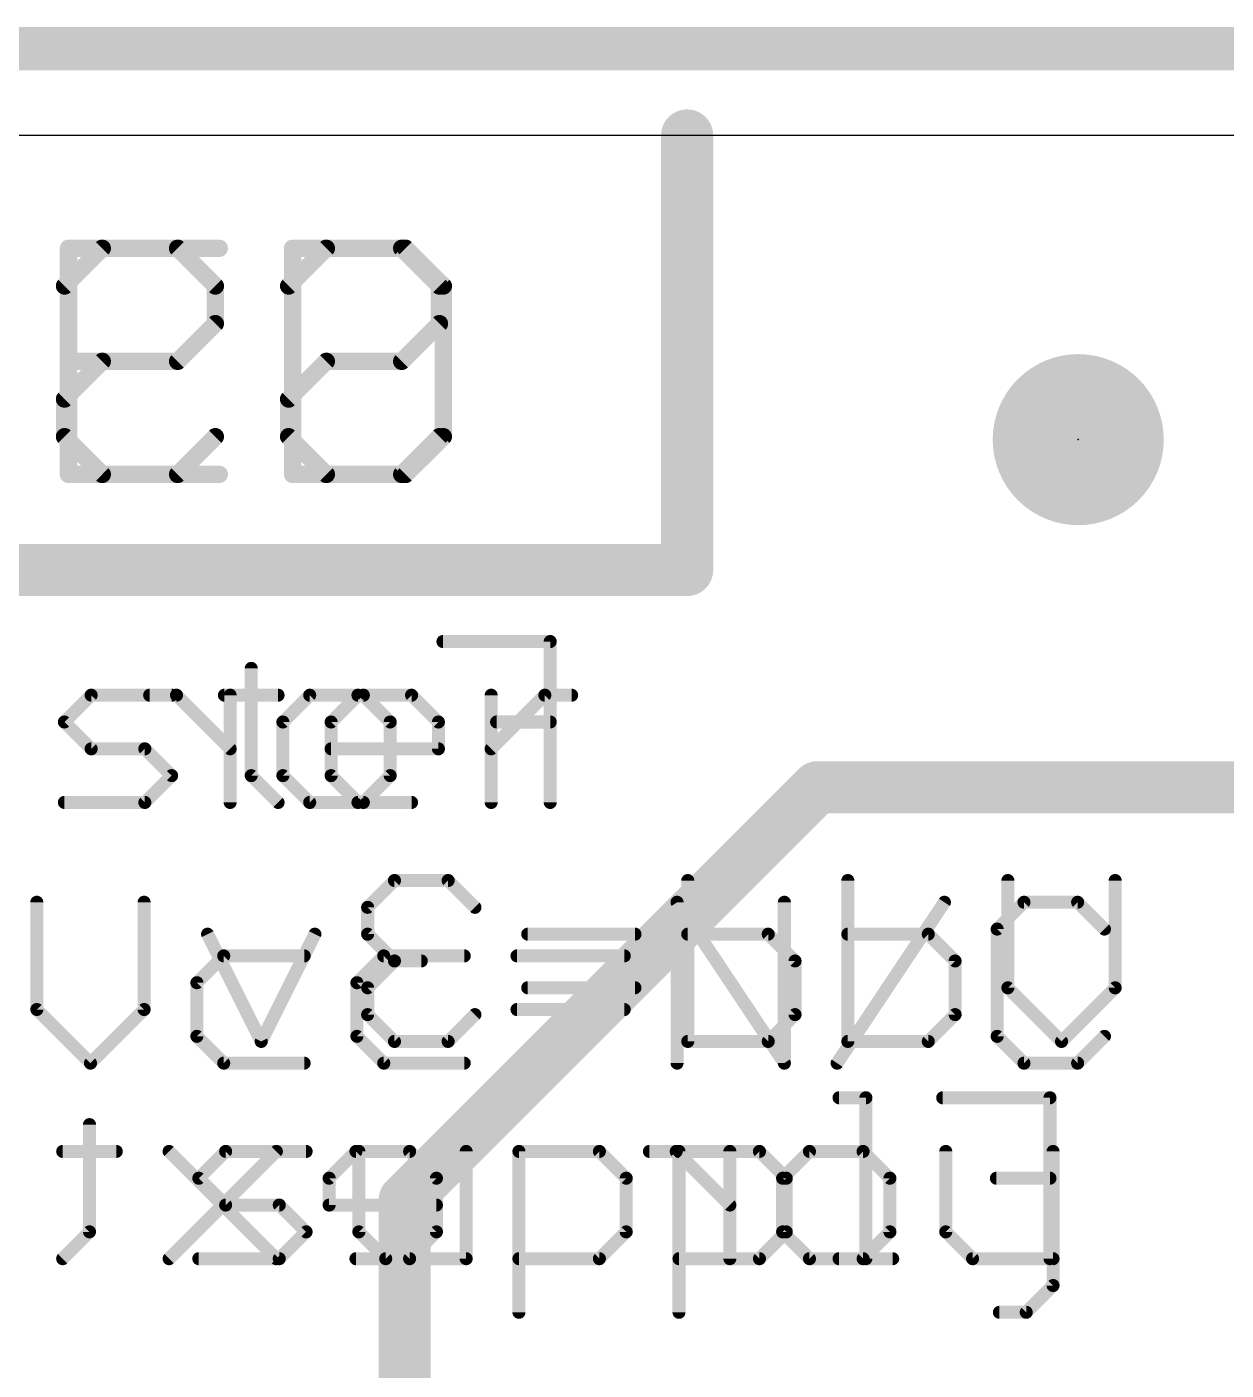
# Model space of a CAD drawing. Extents: x -0.4 to 36.2, y -3.8 to 29.2.
# Drawn here: x 22.18 to 29.19, y 18.18 to 26.04 of the extents above; entities that cross this region are included whole.
import ezdxf

# ---------------------------------------------------------------- set-up
doc = ezdxf.new("R2010")
doc.units = 0
for name, color, linetype in [('1', 12, 'CONTINUOUS'), ('20', 53, 'CONTINUOUS'), ('23', 53, 'CONTINUOUS'), ('51', 253, 'CONTINUOUS'), ('52', 253, 'CONTINUOUS')]:
    doc.layers.add(name, color=color, linetype=linetype)

# ---------------------------------------------------------------- blocks, each defined once
blk = doc.blocks.new('PIE')
at = {"const_width": 0.5}
blk.add_lwpolyline([(0, -0.25, 1), (0, 0.25, 1), (0, -0.25)], format="xyb", dxfattribs=at)

msp = doc.modelspace()

# ---------------------------------------------------------------- linework, layer by layer
at = {"layer": '1'}
for points, const_width in [([(36.068, 25.908), (-0.254, 25.908)], 0.254), ([(24.384, 19.177), (26.797, 21.59)], 0.3048), ([(26.797, 21.59), (34.29, 21.59)], 0.3048), ([(24.384, 15.24), (24.384, 19.177)], 0.3048)]:
    msp.add_lwpolyline(points, dxfattribs=dict(at, const_width=const_width))
at = {"layer": '1', "const_width": 0.1524}
for points in [[(26.797, 21.6662, 1), (26.797, 21.5138)], [(26.8509, 21.5361, 1), (26.7431, 21.6439)], [(24.4602, 19.177, 1), (24.3078, 19.177)], [(24.3301, 19.2309, 1), (24.4379, 19.1231)]]:
    msp.add_lwpolyline(points, format="xyb", dxfattribs=at)
at = {"layer": '20'}
msp.add_line((31.75, 25.4), (3.81, 25.4), dxfattribs=at)
at = {"layer": '23'}
msp.add_point((28.321, 23.622), dxfattribs=at)
at = {"layer": '51'}
for points, const_width in [([(26.035, 22.86), (26.035, 25.273)], 0.254), ([(23.3003, 24.7407), (22.4191, 24.7407)], 0.1016), ([(22.4191, 24.7407), (22.4191, 23.4188)], 0.1016), ([(23.7288, 24.7407), (23.7288, 23.4188)], 0.1016), ([(24.3897, 24.7407), (23.7288, 24.7407)], 0.1016), ([(24.6101, 24.5204), (24.3897, 24.7407)], 0.1016), ([(24.6101, 23.6391), (24.6101, 24.5204)], 0.1016), ([(22.4191, 24.0798), (22.8597, 24.0798)], 0.1016), ([(24.3897, 23.4188), (24.6101, 23.6391)], 0.1016), ([(22.4191, 23.4188), (23.3003, 23.4188)], 0.1016), ([(23.7288, 23.4188), (24.3897, 23.4188)], 0.1016), ([(7.874, 22.86), (26.035, 22.86)], 0.254), ([(23.4873, 22.2849), (23.4873, 21.6579)], 0.0762), ([(22.395, 21.9714), (22.5518, 22.1282)], 0.0762), ([(22.5518, 22.1282), (23.0221, 22.1282)], 0.0762), ([(23.3306, 22.1282), (23.6441, 22.1282)], 0.0762), ([(23.9542, 21.9714), (24.111, 22.1282)], 0.0762), ([(24.111, 22.1282), (24.4245, 22.1282)], 0.0762), ([(24.4245, 22.1282), (24.5813, 21.9714)], 0.0762), ([(24.8898, 21.5011), (24.8898, 22.1282)], 0.0762), ([(24.8898, 21.8146), (25.2033, 22.1282)], 0.0762), ([(25.2033, 22.1282), (25.3601, 22.1282)], 0.0762), ([(22.5518, 21.8146), (22.395, 21.9714)], 0.0762), ([(23.9542, 21.6579), (23.9542, 21.9714)], 0.0762), ([(24.5813, 21.9714), (24.5813, 21.8146)], 0.0762), ([(22.8653, 21.8146), (22.5518, 21.8146)], 0.0762), ([(23.0221, 21.6579), (22.8653, 21.8146)], 0.0762), ([(24.5813, 21.8146), (23.9542, 21.8146)], 0.0762), ([(22.8653, 21.5011), (23.0221, 21.6579)], 0.0762), ([(23.4873, 21.6579), (23.6441, 21.5011)], 0.0762), ([(24.111, 21.5011), (23.9542, 21.6579)], 0.0762), ([(22.395, 21.5011), (22.8653, 21.5011)], 0.0762), ([(24.4245, 21.5011), (24.111, 21.5011)], 0.0762), ([(22.2341, 20.9177), (22.2341, 20.2906)], 0.0762), ([(22.8611, 20.2906), (22.8611, 20.9177)], 0.0762), ([(25.9762, 19.9771), (25.9762, 20.9177)], 0.0762), ([(25.9762, 20.9177), (26.6032, 19.9771)], 0.0762), ([(26.6032, 19.9771), (26.6032, 20.9177)], 0.0762), ([(26.9117, 19.9771), (27.5387, 20.9177)], 0.0762), ([(28.004, 20.9177), (27.8472, 20.7609)], 0.0762), ([(28.3175, 20.9177), (28.004, 20.9177)], 0.0762), ([(28.4743, 20.7609), (28.3175, 20.9177)], 0.0762), ([(27.8472, 20.7609), (27.8472, 20.1339)], 0.0762), ([(23.3264, 20.6042), (23.1696, 20.4474)], 0.0762), ([(23.7967, 20.6042), (23.3264, 20.6042)], 0.0762), ([(24.2619, 20.6042), (24.1051, 20.4474)], 0.0762), ([(24.7322, 20.6042), (24.2619, 20.6042)], 0.0762), ([(25.0406, 20.6042), (25.6677, 20.6042)], 0.0762), ([(23.1696, 20.4474), (23.1696, 20.1339)], 0.0762), ([(24.1051, 20.4474), (24.1051, 20.1339)], 0.0762), ([(22.2341, 20.2906), (22.5476, 19.9771)], 0.0762), ([(22.5476, 19.9771), (22.8611, 20.2906)], 0.0762), ([(25.0406, 20.2906), (25.6677, 20.2906)], 0.0762), ([(23.1696, 20.1339), (23.3264, 19.9771)], 0.0762), ([(24.1051, 20.1339), (24.2619, 19.9771)], 0.0762), ([(27.8472, 20.1339), (28.004, 19.9771)], 0.0762), ([(28.3175, 19.9771), (28.4743, 20.1339)], 0.0762), ([(23.3264, 19.9771), (23.7967, 19.9771)], 0.0762), ([(24.2619, 19.9771), (24.7322, 19.9771)], 0.0762), ([(28.004, 19.9771), (28.3175, 19.9771)], 0.0762), ([(26.923, 19.7747), (27.0798, 19.7747)], 0.0762), ([(27.0798, 19.7747), (27.0798, 18.8341)], 0.0762), ([(23.1809, 19.3044), (23.3377, 19.4612)], 0.0762), ([(23.3377, 19.4612), (23.808, 19.4612)], 0.0762), ([(24.1164, 19.4612), (24.1164, 18.9909)], 0.0762), ([(24.7435, 18.8341), (24.7435, 19.4612)], 0.0762), ([(25.052, 18.5206), (25.052, 19.4612)], 0.0762), ([(25.052, 19.4612), (25.5222, 19.4612)], 0.0762), ([(25.5222, 19.4612), (25.679, 19.3044)], 0.0762), ([(25.9875, 18.5206), (25.9875, 19.4612)], 0.0762), ([(25.9875, 19.4612), (26.4578, 19.4612)], 0.0762), ([(26.4578, 19.4612), (26.6145, 19.3044)], 0.0762), ([(27.5467, 19.4612), (27.5467, 18.9909)], 0.0762), ([(28.1737, 19.4612), (28.1737, 18.6773)], 0.0762), ([(23.3377, 19.1476), (23.1809, 19.3044)], 0.0762), ([(25.679, 19.3044), (25.679, 18.9909)], 0.0762), ([(26.6145, 19.3044), (26.6145, 18.9909)], 0.0762), ([(23.6512, 19.1476), (23.3377, 19.1476)], 0.0762), ([(23.808, 18.9909), (23.6512, 19.1476)], 0.0762), ([(23.6512, 18.8341), (23.808, 18.9909)], 0.0762), ([(24.1164, 18.9909), (24.2732, 18.8341)], 0.0762), ([(25.679, 18.9909), (25.5222, 18.8341)], 0.0762), ([(26.6145, 18.9909), (26.4578, 18.8341)], 0.0762), ([(27.5467, 18.9909), (27.7034, 18.8341)], 0.0762), ([(23.1809, 18.8341), (23.6512, 18.8341)], 0.0762), ([(24.2732, 18.8341), (24.7435, 18.8341)], 0.0762), ([(25.5222, 18.8341), (25.052, 18.8341)], 0.0762), ([(26.4578, 18.8341), (25.9875, 18.8341)], 0.0762), ([(26.923, 18.8341), (27.2365, 18.8341)], 0.0762), ([(27.7034, 18.8341), (28.1737, 18.8341)], 0.0762), ([(28.1737, 18.6773), (28.017, 18.5206)], 0.0762), ([(28.017, 18.5206), (27.8602, 18.5206)], 0.0762)]:
    msp.add_lwpolyline(points, dxfattribs=dict(at, const_width=const_width))
for points, const_width in [([(26.0985, 25.273, 1), (25.9715, 25.273)], 0.127), ([(22.4191, 24.7661, 1), (22.4191, 24.7153)], 0.0508), ([(22.4445, 24.7407, 1), (22.3937, 24.7407)], 0.0508), ([(23.3003, 24.7153, 1), (23.3003, 24.7661)], 0.0508), ([(23.7542, 24.7407, 1), (23.7034, 24.7407)], 0.0508), ([(23.7288, 24.7661, 1), (23.7288, 24.7153)], 0.0508), ([(24.4077, 24.7587, 1), (24.3718, 24.7228)], 0.0508), ([(24.3897, 24.7153, 1), (24.3897, 24.7661)], 0.0508), ([(24.6355, 24.5204, 1), (24.5847, 24.5204)], 0.0508), ([(24.5921, 24.5024, 1), (24.628, 24.5384)], 0.0508), ([(22.4191, 24.1052, 1), (22.4191, 24.0544)], 0.0508), ([(22.8597, 24.0544, 1), (22.8597, 24.1052)], 0.0508), ([(24.5847, 23.6391, 1), (24.6355, 23.6391)], 0.0508), ([(24.628, 23.6212, 1), (24.5921, 23.6571)], 0.0508), ([(22.4191, 23.4442, 1), (22.4191, 23.3934)], 0.0508), ([(22.3937, 23.4188, 1), (22.4445, 23.4188)], 0.0508), ([(23.3003, 23.3934, 1), (23.3003, 23.4442)], 0.0508), ([(23.7288, 23.4442, 1), (23.7288, 23.3934)], 0.0508), ([(23.7034, 23.4188, 1), (23.7542, 23.4188)], 0.0508), ([(24.3718, 23.4368, 1), (24.4077, 23.4008)], 0.0508), ([(24.3897, 23.3934, 1), (24.3897, 23.4442)], 0.0508), ([(26.035, 22.7965, 1), (26.035, 22.9235)], 0.127), ([(25.9715, 22.86, 1), (26.0985, 22.86)], 0.127), ([(23.5064, 22.2849, 1), (23.4683, 22.2849)], 0.0381), ([(22.5518, 22.1472, 1), (22.5518, 22.1091)], 0.0381), ([(22.5653, 22.1147, 1), (22.5383, 22.1416)], 0.0381), ([(23.0221, 22.1091, 1), (23.0221, 22.1472)], 0.0381), ([(23.3306, 22.1472, 1), (23.3306, 22.1091)], 0.0381), ([(23.6441, 22.1091, 1), (23.6441, 22.1472)], 0.0381), ([(24.111, 22.1472, 1), (24.111, 22.1091)], 0.0381), ([(24.1245, 22.1147, 1), (24.0975, 22.1416)], 0.0381), ([(24.438, 22.1416, 1), (24.4111, 22.1147)], 0.0381), ([(24.4245, 22.1091, 1), (24.4245, 22.1472)], 0.0381), ([(24.9088, 22.1282, 1), (24.8707, 22.1282)], 0.0381), ([(25.2033, 22.1472, 1), (25.2033, 22.1091)], 0.0381), ([(25.2168, 22.1147, 1), (25.1898, 22.1416)], 0.0381), ([(25.3601, 22.1091, 1), (25.3601, 22.1472)], 0.0381), ([(22.4085, 21.9849, 1), (22.3816, 21.9579)], 0.0381), ([(22.3816, 21.9849, 1), (22.4085, 21.9579)], 0.0381), ([(23.9733, 21.9714, 1), (23.9352, 21.9714)], 0.0381), ([(23.9408, 21.9849, 1), (23.9677, 21.9579)], 0.0381), ([(24.6004, 21.9714, 1), (24.5623, 21.9714)], 0.0381), ([(24.5678, 21.9579, 1), (24.5948, 21.9849)], 0.0381), ([(22.5518, 21.8337, 1), (22.5518, 21.7956)], 0.0381), ([(22.5383, 21.8012, 1), (22.5653, 21.8281)], 0.0381), ([(22.8788, 21.8281, 1), (22.8519, 21.8012)], 0.0381), ([(22.8653, 21.7956, 1), (22.8653, 21.8337)], 0.0381), ([(23.9542, 21.8337, 1), (23.9542, 21.7956)], 0.0381), ([(24.5623, 21.8146, 1), (24.6004, 21.8146)], 0.0381), ([(24.5813, 21.7956, 1), (24.5813, 21.8337)], 0.0381), ([(24.8763, 21.8281, 1), (24.9032, 21.8012)], 0.0381), ([(23.0356, 21.6444, 1), (23.0086, 21.6713)], 0.0381), ([(23.0086, 21.6444, 1), (23.0356, 21.6713)], 0.0381), ([(23.5008, 21.6713, 1), (23.4738, 21.6444)], 0.0381), ([(23.4683, 21.6579, 1), (23.5064, 21.6579)], 0.0381), ([(23.9352, 21.6579, 1), (23.9733, 21.6579)], 0.0381), ([(23.9677, 21.6713, 1), (23.9408, 21.6444)], 0.0381), ([(22.395, 21.5202, 1), (22.395, 21.4821)], 0.0381), ([(22.8519, 21.5146, 1), (22.8788, 21.4876)], 0.0381), ([(22.8653, 21.4821, 1), (22.8653, 21.5202)], 0.0381), ([(23.6306, 21.4876, 1), (23.6576, 21.5146)], 0.0381), ([(24.111, 21.5202, 1), (24.111, 21.4821)], 0.0381), ([(24.0975, 21.4876, 1), (24.1245, 21.5146)], 0.0381), ([(24.4245, 21.4821, 1), (24.4245, 21.5202)], 0.0381), ([(24.8707, 21.5011, 1), (24.9088, 21.5011)], 0.0381), ([(22.2531, 20.9177, 1), (22.215, 20.9177)], 0.0381), ([(22.8802, 20.9177, 1), (22.8421, 20.9177)], 0.0381), ([(25.992, 20.9283, 1), (25.9603, 20.9071)], 0.0381), ([(25.9952, 20.9177, 1), (25.9571, 20.9177)], 0.0381), ([(26.6223, 20.9177, 1), (26.5842, 20.9177)], 0.0381), ([(27.5546, 20.9071, 1), (27.5229, 20.9283)], 0.0381), ([(28.004, 20.9368, 1), (28.004, 20.8987)], 0.0381), ([(28.0174, 20.9042, 1), (27.9905, 20.9312)], 0.0381), ([(28.331, 20.9312, 1), (28.304, 20.9042)], 0.0381), ([(28.3175, 20.8987, 1), (28.3175, 20.9368)], 0.0381), ([(27.8662, 20.7609, 1), (27.8281, 20.7609)], 0.0381), ([(27.8337, 20.7744, 1), (27.8607, 20.7475)], 0.0381), ([(28.4608, 20.7475, 1), (28.4877, 20.7744)], 0.0381), ([(23.3264, 20.6232, 1), (23.3264, 20.5851)], 0.0381), ([(23.3398, 20.5907, 1), (23.3129, 20.6176)], 0.0381), ([(23.7967, 20.5851, 1), (23.7967, 20.6232)], 0.0381), ([(24.2619, 20.6232, 1), (24.2619, 20.5851)], 0.0381), ([(24.2754, 20.5907, 1), (24.2484, 20.6176)], 0.0381), ([(24.7322, 20.5851, 1), (24.7322, 20.6232)], 0.0381), ([(25.0406, 20.6232, 1), (25.0406, 20.5851)], 0.0381), ([(25.6677, 20.5851, 1), (25.6677, 20.6232)], 0.0381), ([(23.1886, 20.4474, 1), (23.1505, 20.4474)], 0.0381), ([(23.1561, 20.4609, 1), (23.1831, 20.4339)], 0.0381), ([(24.1242, 20.4474, 1), (24.0861, 20.4474)], 0.0381), ([(24.0916, 20.4609, 1), (24.1186, 20.4339)], 0.0381), ([(22.215, 20.2906, 1), (22.2531, 20.2906)], 0.0381), ([(22.2475, 20.3041, 1), (22.2206, 20.2772)], 0.0381), ([(22.8421, 20.2906, 1), (22.8802, 20.2906)], 0.0381), ([(22.8746, 20.2772, 1), (22.8477, 20.3041)], 0.0381), ([(25.0406, 20.3097, 1), (25.0406, 20.2716)], 0.0381), ([(25.6677, 20.2716, 1), (25.6677, 20.3097)], 0.0381), ([(23.1831, 20.1473, 1), (23.1561, 20.1204)], 0.0381), ([(23.1505, 20.1339, 1), (23.1886, 20.1339)], 0.0381), ([(24.1186, 20.1473, 1), (24.0916, 20.1204)], 0.0381), ([(24.0861, 20.1339, 1), (24.1242, 20.1339)], 0.0381), ([(27.8281, 20.1339, 1), (27.8662, 20.1339)], 0.0381), ([(27.8607, 20.1473, 1), (27.8337, 20.1204)], 0.0381), ([(28.4877, 20.1204, 1), (28.4608, 20.1473)], 0.0381), ([(22.5341, 19.9906, 1), (22.5611, 19.9636)], 0.0381), ([(22.5341, 19.9636, 1), (22.5611, 19.9906)], 0.0381), ([(23.3264, 19.9962, 1), (23.3264, 19.9581)], 0.0381), ([(23.3129, 19.9636, 1), (23.3398, 19.9906)], 0.0381), ([(23.7967, 19.9581, 1), (23.7967, 19.9962)], 0.0381), ([(24.2619, 19.9962, 1), (24.2619, 19.9581)], 0.0381), ([(24.2484, 19.9636, 1), (24.2754, 19.9906)], 0.0381), ([(24.7322, 19.9581, 1), (24.7322, 19.9962)], 0.0381), ([(25.9571, 19.9771, 1), (25.9952, 19.9771)], 0.0381), ([(26.5842, 19.9771, 1), (26.6223, 19.9771)], 0.0381), ([(26.5874, 19.9665, 1), (26.6191, 19.9877)], 0.0381), ([(26.8958, 19.9877, 1), (26.9275, 19.9665)], 0.0381), ([(28.004, 19.9962, 1), (28.004, 19.9581)], 0.0381), ([(27.9905, 19.9636, 1), (28.0174, 19.9906)], 0.0381), ([(28.304, 19.9906, 1), (28.331, 19.9636)], 0.0381), ([(28.3175, 19.9581, 1), (28.3175, 19.9962)], 0.0381), ([(26.923, 19.7938, 1), (26.923, 19.7557)], 0.0381), ([(27.0988, 19.7747, 1), (27.0607, 19.7747)], 0.0381), ([(27.0798, 19.7557, 1), (27.0798, 19.7938)], 0.0381), ([(23.3377, 19.4802, 1), (23.3377, 19.4421)], 0.0381), ([(23.3511, 19.4477, 1), (23.3242, 19.4746)], 0.0381), ([(23.808, 19.4421, 1), (23.808, 19.4802)], 0.0381), ([(24.1355, 19.4612, 1), (24.0974, 19.4612)], 0.0381), ([(24.7626, 19.4612, 1), (24.7245, 19.4612)], 0.0381), ([(25.071, 19.4612, 1), (25.0329, 19.4612)], 0.0381), ([(25.052, 19.4802, 1), (25.052, 19.4421)], 0.0381), ([(25.5357, 19.4746, 1), (25.5088, 19.4477)], 0.0381), ([(25.5222, 19.4421, 1), (25.5222, 19.4802)], 0.0381), ([(26.0065, 19.4612, 1), (25.9684, 19.4612)], 0.0381), ([(25.9875, 19.4802, 1), (25.9875, 19.4421)], 0.0381), ([(26.4712, 19.4746, 1), (26.4443, 19.4477)], 0.0381), ([(26.4578, 19.4421, 1), (26.4578, 19.4802)], 0.0381), ([(27.5657, 19.4612, 1), (27.5276, 19.4612)], 0.0381), ([(28.1928, 19.4612, 1), (28.1547, 19.4612)], 0.0381), ([(23.1944, 19.3179, 1), (23.1674, 19.2909)], 0.0381), ([(23.1674, 19.3179, 1), (23.1944, 19.2909)], 0.0381), ([(25.6981, 19.3044, 1), (25.66, 19.3044)], 0.0381), ([(25.6655, 19.2909, 1), (25.6925, 19.3179)], 0.0381), ([(26.6336, 19.3044, 1), (26.5955, 19.3044)], 0.0381), ([(26.6011, 19.2909, 1), (26.628, 19.3179)], 0.0381), ([(23.3377, 19.1667, 1), (23.3377, 19.1286)], 0.0381), ([(23.3242, 19.1342, 1), (23.3511, 19.1611)], 0.0381), ([(23.6647, 19.1611, 1), (23.6377, 19.1342)], 0.0381), ([(23.6512, 19.1286, 1), (23.6512, 19.1667)], 0.0381), ([(23.8215, 18.9774, 1), (23.7945, 19.0043)], 0.0381), ([(23.7945, 18.9774, 1), (23.8215, 19.0043)], 0.0381), ([(24.1299, 19.0043, 1), (24.103, 18.9774)], 0.0381), ([(24.0974, 18.9909, 1), (24.1355, 18.9909)], 0.0381), ([(25.66, 18.9909, 1), (25.6981, 18.9909)], 0.0381), ([(25.6925, 18.9774, 1), (25.6655, 19.0043)], 0.0381), ([(26.5955, 18.9909, 1), (26.6336, 18.9909)], 0.0381), ([(26.628, 18.9774, 1), (26.6011, 19.0043)], 0.0381), ([(27.5276, 18.9909, 1), (27.5657, 18.9909)], 0.0381), ([(27.5601, 19.0043, 1), (27.5332, 18.9774)], 0.0381), ([(23.1809, 18.8531, 1), (23.1809, 18.815)], 0.0381), ([(23.6377, 18.8476, 1), (23.6647, 18.8206)], 0.0381), ([(23.6512, 18.815, 1), (23.6512, 18.8531)], 0.0381), ([(24.2732, 18.8531, 1), (24.2732, 18.815)], 0.0381), ([(24.2597, 18.8206, 1), (24.2867, 18.8476)], 0.0381), ([(24.7245, 18.8341, 1), (24.7626, 18.8341)], 0.0381), ([(24.7435, 18.815, 1), (24.7435, 18.8531)], 0.0381), ([(25.052, 18.8531, 1), (25.052, 18.815)], 0.0381), ([(25.5088, 18.8476, 1), (25.5357, 18.8206)], 0.0381), ([(25.5222, 18.815, 1), (25.5222, 18.8531)], 0.0381), ([(25.9875, 18.8531, 1), (25.9875, 18.815)], 0.0381), ([(26.4443, 18.8476, 1), (26.4712, 18.8206)], 0.0381), ([(26.4578, 18.815, 1), (26.4578, 18.8531)], 0.0381), ([(26.923, 18.8531, 1), (26.923, 18.815)], 0.0381), ([(27.0607, 18.8341, 1), (27.0988, 18.8341)], 0.0381), ([(27.2365, 18.815, 1), (27.2365, 18.8531)], 0.0381), ([(27.7034, 18.8531, 1), (27.7034, 18.815)], 0.0381), ([(27.69, 18.8206, 1), (27.7169, 18.8476)], 0.0381), ([(28.1737, 18.815, 1), (28.1737, 18.8531)], 0.0381), ([(28.1547, 18.6773, 1), (28.1928, 18.6773)], 0.0381), ([(28.1872, 18.6639, 1), (28.1603, 18.6908)], 0.0381), ([(25.0329, 18.5206, 1), (25.071, 18.5206)], 0.0381), ([(25.9684, 18.5206, 1), (26.0065, 18.5206)], 0.0381), ([(27.8602, 18.5396, 1), (27.8602, 18.5015)], 0.0381), ([(28.0035, 18.534, 1), (28.0304, 18.5071)], 0.0381), ([(28.017, 18.5015, 1), (28.017, 18.5396)], 0.0381)]:
    msp.add_lwpolyline(points, format="xyb", dxfattribs=dict(at, const_width=const_width))
at = {"layer": '52'}
for points, const_width in [([(26.035, 22.86), (26.035, 25.4)], 0.3048), ([(22.3962, 24.5204), (22.6165, 24.7407)], 0.1016), ([(22.6165, 24.7407), (23.0572, 24.7407)], 0.1016), ([(23.0572, 24.7407), (23.2775, 24.5204)], 0.1016), ([(23.7059, 24.5204), (23.9262, 24.7407)], 0.1016), ([(23.9262, 24.7407), (24.3669, 24.7407)], 0.1016), ([(24.3669, 24.7407), (24.5872, 24.5204)], 0.1016), ([(23.2775, 24.5204), (23.2775, 24.3001)], 0.1016), ([(24.5872, 24.5204), (24.5872, 24.3001)], 0.1016), ([(23.2775, 24.3001), (23.0572, 24.0798)], 0.1016), ([(24.5872, 24.3001), (24.3669, 24.0798)], 0.1016), ([(22.6165, 24.0798), (22.3962, 23.8594)], 0.1016), ([(23.0572, 24.0798), (22.6165, 24.0798)], 0.1016), ([(23.9262, 24.0798), (23.7059, 23.8594)], 0.1016), ([(24.3669, 24.0798), (23.9262, 24.0798)], 0.1016), ([(22.3962, 23.8594), (22.3962, 23.6391)], 0.1016), ([(23.7059, 23.8594), (23.7059, 23.6391)], 0.1016), ([(22.3962, 23.6391), (22.6165, 23.4188)], 0.1016), ([(23.0572, 23.4188), (23.2775, 23.6391)], 0.1016), ([(23.7059, 23.6391), (23.9262, 23.4188)], 0.1016), ([(24.3669, 23.4188), (24.5872, 23.6391)], 0.1016), ([(22.6165, 23.4188), (23.0572, 23.4188)], 0.1016), ([(23.9262, 23.4188), (24.3669, 23.4188)], 0.1016), ([(7.874, 22.86), (26.035, 22.86)], 0.3048), ([(25.2349, 22.4417), (24.6078, 22.4417)], 0.0762), ([(25.2349, 21.5011), (25.2349, 22.4417)], 0.0762), ([(23.0503, 22.1282), (22.8936, 22.1282)], 0.0762), ([(23.3639, 21.8146), (23.0503, 22.1282)], 0.0762), ([(23.3639, 21.5011), (23.3639, 22.1282)], 0.0762), ([(23.6723, 21.9714), (23.8291, 22.1282)], 0.0762), ([(23.8291, 22.1282), (24.1426, 22.1282)], 0.0762), ([(24.1426, 22.1282), (24.2994, 21.9714)], 0.0762), ([(23.6723, 21.6579), (23.6723, 21.9714)], 0.0762), ([(24.2994, 21.9714), (24.2994, 21.6579)], 0.0762), ([(25.2349, 21.9714), (24.9214, 21.9714)], 0.0762), ([(23.8291, 21.5011), (23.6723, 21.6579)], 0.0762), ([(24.2994, 21.6579), (24.1426, 21.5011)], 0.0762), ([(24.1426, 21.5011), (23.8291, 21.5011)], 0.0762), ([(24.3245, 21.0447), (24.1678, 20.8879)], 0.0762), ([(24.6381, 21.0447), (24.3245, 21.0447)], 0.0762), ([(24.7948, 20.8879), (24.6381, 21.0447)], 0.0762), ([(26.0388, 21.0447), (26.0388, 20.1041)], 0.0762), ([(26.9743, 21.0447), (26.9743, 20.1041)], 0.0762), ([(27.9098, 20.4176), (27.9098, 21.0447)], 0.0762), ([(28.5369, 21.0447), (28.5369, 20.4176)], 0.0762), ([(24.1678, 20.8879), (24.1678, 20.7312)], 0.0762), ([(23.5458, 20.1041), (23.2322, 20.7312)], 0.0762), ([(23.8593, 20.7312), (23.5458, 20.1041)], 0.0762), ([(24.1678, 20.7312), (24.3245, 20.5744)], 0.0762), ([(25.7303, 20.7312), (25.1033, 20.7312)], 0.0762), ([(26.5091, 20.7312), (26.0388, 20.7312)], 0.0762), ([(26.6659, 20.5744), (26.5091, 20.7312)], 0.0762), ([(27.4446, 20.7312), (26.9743, 20.7312)], 0.0762), ([(27.6014, 20.5744), (27.4446, 20.7312)], 0.0762), ([(24.3245, 20.5744), (24.1678, 20.4176)], 0.0762), ([(24.3245, 20.5744), (24.4813, 20.5744)], 0.0762), ([(26.6659, 20.2609), (26.6659, 20.5744)], 0.0762), ([(27.6014, 20.2609), (27.6014, 20.5744)], 0.0762), ([(24.1678, 20.4176), (24.1678, 20.2609)], 0.0762), ([(25.7303, 20.4176), (25.1033, 20.4176)], 0.0762), ([(28.2234, 20.1041), (27.9098, 20.4176)], 0.0762), ([(28.5369, 20.4176), (28.2234, 20.1041)], 0.0762), ([(24.1678, 20.2609), (24.3245, 20.1041)], 0.0762), ([(24.6381, 20.1041), (24.7948, 20.2609)], 0.0762), ([(26.5091, 20.1041), (26.6659, 20.2609)], 0.0762), ([(27.4446, 20.1041), (27.6014, 20.2609)], 0.0762), ([(24.3245, 20.1041), (24.6381, 20.1041)], 0.0762), ([(26.0388, 20.1041), (26.5091, 20.1041)], 0.0762), ([(26.9743, 20.1041), (27.4446, 20.1041)], 0.0762), ([(28.1559, 19.7747), (27.5288, 19.7747)], 0.0762), ([(28.1559, 18.8341), (28.1559, 19.7747)], 0.0762), ([(22.5419, 19.6179), (22.5419, 18.9909)], 0.0762), ([(22.6987, 19.4612), (22.3852, 19.4612)], 0.0762), ([(23.6342, 19.4612), (23.0072, 18.8341)], 0.0762), ([(23.6342, 18.8341), (23.0072, 19.4612)], 0.0762), ([(24.0994, 19.4612), (23.9427, 19.3044)], 0.0762), ([(24.413, 19.4612), (24.0994, 19.4612)], 0.0762), ([(24.5697, 19.3044), (24.413, 19.4612)], 0.0762), ([(25.9713, 19.4612), (25.8146, 19.4612)], 0.0762), ([(26.2849, 19.1476), (25.9713, 19.4612)], 0.0762), ([(26.2849, 18.8341), (26.2849, 19.4612)], 0.0762), ([(26.5933, 19.3044), (26.7501, 19.4612)], 0.0762), ([(26.7501, 19.4612), (27.0636, 19.4612)], 0.0762), ([(27.0636, 19.4612), (27.2204, 19.3044)], 0.0762), ([(23.9427, 19.3044), (23.9427, 19.1476)], 0.0762), ([(24.5697, 18.9909), (24.5697, 19.3044)], 0.0762), ([(26.5933, 18.9909), (26.5933, 19.3044)], 0.0762), ([(27.2204, 19.3044), (27.2204, 18.9909)], 0.0762), ([(28.1559, 19.3044), (27.8424, 19.3044)], 0.0762), ([(23.9427, 19.1476), (24.5697, 19.1476)], 0.0762), ([(22.5419, 18.9909), (22.3852, 18.8341)], 0.0762), ([(24.413, 18.8341), (24.5697, 18.9909)], 0.0762), ([(26.7501, 18.8341), (26.5933, 18.9909)], 0.0762), ([(27.2204, 18.9909), (27.0636, 18.8341)], 0.0762), ([(24.0994, 18.8341), (24.413, 18.8341)], 0.0762), ([(27.0636, 18.8341), (26.7501, 18.8341)], 0.0762)]:
    msp.add_lwpolyline(points, dxfattribs=dict(at, const_width=const_width))
for points, const_width in [([(26.1112, 25.4, 1), (25.9588, 25.4)], 0.1524), ([(22.6165, 24.7661, 1), (22.6165, 24.7153)], 0.0508), ([(22.6345, 24.7228, 1), (22.5986, 24.7587)], 0.0508), ([(23.0751, 24.7587, 1), (23.0392, 24.7228)], 0.0508), ([(23.0572, 24.7153, 1), (23.0572, 24.7661)], 0.0508), ([(23.9262, 24.7661, 1), (23.9262, 24.7153)], 0.0508), ([(23.9442, 24.7228, 1), (23.9083, 24.7587)], 0.0508), ([(24.3848, 24.7587, 1), (24.3489, 24.7228)], 0.0508), ([(24.3669, 24.7153, 1), (24.3669, 24.7661)], 0.0508), ([(22.3782, 24.5384, 1), (22.4142, 24.5024)], 0.0508), ([(23.3029, 24.5204, 1), (23.2521, 24.5204)], 0.0508), ([(23.2595, 24.5024, 1), (23.2954, 24.5384)], 0.0508), ([(23.688, 24.5384, 1), (23.7239, 24.5024)], 0.0508), ([(24.6126, 24.5204, 1), (24.5618, 24.5204)], 0.0508), ([(24.5692, 24.5024, 1), (24.6052, 24.5384)], 0.0508), ([(23.2954, 24.2821, 1), (23.2595, 24.318)], 0.0508), ([(24.6052, 24.2821, 1), (24.5692, 24.318)], 0.0508), ([(23.2521, 24.3001, 1), (23.3029, 24.3001)], 0.0508), ([(24.5618, 24.3001, 1), (24.6126, 24.3001)], 0.0508), ([(22.6165, 24.1052, 1), (22.6165, 24.0544)], 0.0508), ([(22.6345, 24.0618, 1), (22.5986, 24.0977)], 0.0508), ([(23.0392, 24.0977, 1), (23.0751, 24.0618)], 0.0508), ([(23.0572, 24.0544, 1), (23.0572, 24.1052)], 0.0508), ([(23.9262, 24.1052, 1), (23.9262, 24.0544)], 0.0508), ([(23.9442, 24.0618, 1), (23.9083, 24.0977)], 0.0508), ([(24.3489, 24.0977, 1), (24.3848, 24.0618)], 0.0508), ([(24.3669, 24.0544, 1), (24.3669, 24.1052)], 0.0508), ([(22.4216, 23.8594, 1), (22.3708, 23.8594)], 0.0508), ([(22.3782, 23.8774, 1), (22.4142, 23.8415)], 0.0508), ([(23.7313, 23.8594, 1), (23.6805, 23.8594)], 0.0508), ([(23.688, 23.8774, 1), (23.7239, 23.8415)], 0.0508), ([(22.4142, 23.6571, 1), (22.3782, 23.6212)], 0.0508), ([(22.3708, 23.6391, 1), (22.4216, 23.6391)], 0.0508), ([(23.2954, 23.6212, 1), (23.2595, 23.6571)], 0.0508), ([(23.6805, 23.6391, 1), (23.7313, 23.6391)], 0.0508), ([(23.7239, 23.6571, 1), (23.688, 23.6212)], 0.0508), ([(24.6052, 23.6212, 1), (24.5692, 23.6571)], 0.0508), ([(22.6165, 23.4442, 1), (22.6165, 23.3934)], 0.0508), ([(22.5986, 23.4008, 1), (22.6345, 23.4368)], 0.0508), ([(23.0392, 23.4368, 1), (23.0751, 23.4008)], 0.0508), ([(23.0572, 23.3934, 1), (23.0572, 23.4442)], 0.0508), ([(23.9262, 23.4442, 1), (23.9262, 23.3934)], 0.0508), ([(23.9083, 23.4008, 1), (23.9442, 23.4368)], 0.0508), ([(24.3489, 23.4368, 1), (24.3848, 23.4008)], 0.0508), ([(24.3669, 23.3934, 1), (24.3669, 23.4442)], 0.0508), ([(26.035, 22.7838, 1), (26.035, 22.9362)], 0.1524), ([(25.9588, 22.86, 1), (26.1112, 22.86)], 0.1524), ([(24.6078, 22.4608, 1), (24.6078, 22.4227)], 0.0381), ([(25.2539, 22.4417, 1), (25.2158, 22.4417)], 0.0381), ([(25.2349, 22.4227, 1), (25.2349, 22.4608)], 0.0381), ([(22.8936, 22.1472, 1), (22.8936, 22.1091)], 0.0381), ([(23.0638, 22.1416, 1), (23.0369, 22.1147)], 0.0381), ([(23.0503, 22.1091, 1), (23.0503, 22.1472)], 0.0381), ([(23.3829, 22.1282, 1), (23.3448, 22.1282)], 0.0381), ([(23.8291, 22.1472, 1), (23.8291, 22.1091)], 0.0381), ([(23.8426, 22.1147, 1), (23.8156, 22.1416)], 0.0381), ([(24.1561, 22.1416, 1), (24.1291, 22.1147)], 0.0381), ([(24.1426, 22.1091, 1), (24.1426, 22.1472)], 0.0381), ([(23.6588, 21.9849, 1), (23.6858, 21.9579)], 0.0381), ([(23.6914, 21.9714, 1), (23.6533, 21.9714)], 0.0381), ([(24.3184, 21.9714, 1), (24.2803, 21.9714)], 0.0381), ([(24.2859, 21.9579, 1), (24.3129, 21.9849)], 0.0381), ([(24.9214, 21.9905, 1), (24.9214, 21.9524)], 0.0381), ([(25.2349, 21.9524, 1), (25.2349, 21.9905)], 0.0381), ([(23.3504, 21.8012, 1), (23.3773, 21.8281)], 0.0381), ([(23.6858, 21.6713, 1), (23.6588, 21.6444)], 0.0381), ([(23.6533, 21.6579, 1), (23.6914, 21.6579)], 0.0381), ([(24.2803, 21.6579, 1), (24.3184, 21.6579)], 0.0381), ([(24.3129, 21.6444, 1), (24.2859, 21.6713)], 0.0381), ([(23.3448, 21.5011, 1), (23.3829, 21.5011)], 0.0381), ([(23.8291, 21.5202, 1), (23.8291, 21.4821)], 0.0381), ([(23.8156, 21.4876, 1), (23.8426, 21.5146)], 0.0381), ([(24.1291, 21.5146, 1), (24.1561, 21.4876)], 0.0381), ([(24.1426, 21.4821, 1), (24.1426, 21.5202)], 0.0381), ([(25.2158, 21.5011, 1), (25.2539, 21.5011)], 0.0381), ([(24.3245, 21.0638, 1), (24.3245, 21.0257)], 0.0381), ([(24.338, 21.0312, 1), (24.3111, 21.0582)], 0.0381), ([(24.6515, 21.0582, 1), (24.6246, 21.0312)], 0.0381), ([(24.6381, 21.0257, 1), (24.6381, 21.0638)], 0.0381), ([(26.0578, 21.0447, 1), (26.0197, 21.0447)], 0.0381), ([(26.9934, 21.0447, 1), (26.9553, 21.0447)], 0.0381), ([(27.9289, 21.0447, 1), (27.8908, 21.0447)], 0.0381), ([(28.556, 21.0447, 1), (28.5179, 21.0447)], 0.0381), ([(24.1868, 20.8879, 1), (24.1487, 20.8879)], 0.0381), ([(24.1543, 20.9014, 1), (24.1812, 20.8745)], 0.0381), ([(24.7814, 20.8745, 1), (24.8083, 20.9014)], 0.0381), ([(23.2493, 20.7397, 1), (23.2152, 20.7226)], 0.0381), ([(23.8763, 20.7226, 1), (23.8423, 20.7397)], 0.0381), ([(24.1812, 20.7446, 1), (24.1543, 20.7177)], 0.0381), ([(24.1487, 20.7312, 1), (24.1868, 20.7312)], 0.0381), ([(25.1033, 20.7502, 1), (25.1033, 20.7121)], 0.0381), ([(25.7303, 20.7121, 1), (25.7303, 20.7502)], 0.0381), ([(26.0388, 20.7502, 1), (26.0388, 20.7121)], 0.0381), ([(26.5226, 20.7446, 1), (26.4956, 20.7177)], 0.0381), ([(26.5091, 20.7121, 1), (26.5091, 20.7502)], 0.0381), ([(26.9743, 20.7502, 1), (26.9743, 20.7121)], 0.0381), ([(27.4581, 20.7446, 1), (27.4311, 20.7177)], 0.0381), ([(27.4446, 20.7121, 1), (27.4446, 20.7502)], 0.0381), ([(24.3245, 20.5935, 1), (24.3245, 20.5554)], 0.0381), ([(24.338, 20.5609, 1), (24.3111, 20.5879)], 0.0381), ([(24.3111, 20.5609, 1), (24.338, 20.5879)], 0.0381), ([(24.4813, 20.5554, 1), (24.4813, 20.5935)], 0.0381), ([(26.6849, 20.5744, 1), (26.6468, 20.5744)], 0.0381), ([(26.6524, 20.5609, 1), (26.6793, 20.5879)], 0.0381), ([(27.6204, 20.5744, 1), (27.5823, 20.5744)], 0.0381), ([(27.5879, 20.5609, 1), (27.6149, 20.5879)], 0.0381), ([(24.1868, 20.4176, 1), (24.1487, 20.4176)], 0.0381), ([(24.1543, 20.4311, 1), (24.1812, 20.4042)], 0.0381), ([(25.1033, 20.4367, 1), (25.1033, 20.3986)], 0.0381), ([(25.7303, 20.3986, 1), (25.7303, 20.4367)], 0.0381), ([(27.8908, 20.4176, 1), (27.9289, 20.4176)], 0.0381), ([(27.9233, 20.4311, 1), (27.8964, 20.4042)], 0.0381), ([(28.5179, 20.4176, 1), (28.556, 20.4176)], 0.0381), ([(28.5504, 20.4042, 1), (28.5234, 20.4311)], 0.0381), ([(24.1812, 20.2743, 1), (24.1543, 20.2474)], 0.0381), ([(24.1487, 20.2609, 1), (24.1868, 20.2609)], 0.0381), ([(24.8083, 20.2474, 1), (24.7814, 20.2743)], 0.0381), ([(26.6468, 20.2609, 1), (26.6849, 20.2609)], 0.0381), ([(26.6793, 20.2474, 1), (26.6524, 20.2743)], 0.0381), ([(27.5823, 20.2609, 1), (27.6204, 20.2609)], 0.0381), ([(27.6149, 20.2474, 1), (27.5879, 20.2743)], 0.0381), ([(23.5287, 20.1126, 1), (23.5628, 20.0956)], 0.0381), ([(23.5287, 20.0956, 1), (23.5628, 20.1126)], 0.0381), ([(24.3245, 20.1232, 1), (24.3245, 20.0851)], 0.0381), ([(24.3111, 20.0906, 1), (24.338, 20.1176)], 0.0381), ([(24.6246, 20.1176, 1), (24.6515, 20.0906)], 0.0381), ([(24.6381, 20.0851, 1), (24.6381, 20.1232)], 0.0381), ([(26.0388, 20.1232, 1), (26.0388, 20.0851)], 0.0381), ([(26.0197, 20.1041, 1), (26.0578, 20.1041)], 0.0381), ([(26.4956, 20.1176, 1), (26.5226, 20.0906)], 0.0381), ([(26.5091, 20.0851, 1), (26.5091, 20.1232)], 0.0381), ([(26.9743, 20.1232, 1), (26.9743, 20.0851)], 0.0381), ([(26.9553, 20.1041, 1), (26.9934, 20.1041)], 0.0381), ([(27.4311, 20.1176, 1), (27.4581, 20.0906)], 0.0381), ([(27.4446, 20.0851, 1), (27.4446, 20.1232)], 0.0381), ([(28.2099, 20.1176, 1), (28.2368, 20.0906)], 0.0381), ([(28.2099, 20.0906, 1), (28.2368, 20.1176)], 0.0381), ([(27.5288, 19.7938, 1), (27.5288, 19.7557)], 0.0381), ([(28.175, 19.7747, 1), (28.1369, 19.7747)], 0.0381), ([(28.1559, 19.7557, 1), (28.1559, 19.7938)], 0.0381), ([(22.561, 19.6179, 1), (22.5229, 19.6179)], 0.0381), ([(22.3852, 19.4802, 1), (22.3852, 19.4421)], 0.0381), ([(22.6987, 19.4421, 1), (22.6987, 19.4802)], 0.0381), ([(23.0206, 19.4746, 1), (22.9937, 19.4477)], 0.0381), ([(23.6477, 19.4477, 1), (23.6208, 19.4746)], 0.0381), ([(24.0994, 19.4802, 1), (24.0994, 19.4421)], 0.0381), ([(24.1129, 19.4477, 1), (24.086, 19.4746)], 0.0381), ([(24.4265, 19.4746, 1), (24.3995, 19.4477)], 0.0381), ([(24.413, 19.4421, 1), (24.413, 19.4802)], 0.0381), ([(25.8146, 19.4802, 1), (25.8146, 19.4421)], 0.0381), ([(25.9848, 19.4746, 1), (25.9579, 19.4477)], 0.0381), ([(25.9713, 19.4421, 1), (25.9713, 19.4802)], 0.0381), ([(26.3039, 19.4612, 1), (26.2658, 19.4612)], 0.0381), ([(26.7501, 19.4802, 1), (26.7501, 19.4421)], 0.0381), ([(26.7636, 19.4477, 1), (26.7366, 19.4746)], 0.0381), ([(27.0771, 19.4746, 1), (27.0501, 19.4477)], 0.0381), ([(27.0636, 19.4421, 1), (27.0636, 19.4802)], 0.0381), ([(23.9292, 19.3179, 1), (23.9561, 19.2909)], 0.0381), ([(23.9617, 19.3044, 1), (23.9236, 19.3044)], 0.0381), ([(24.5888, 19.3044, 1), (24.5507, 19.3044)], 0.0381), ([(24.5563, 19.2909, 1), (24.5832, 19.3179)], 0.0381), ([(26.5798, 19.3179, 1), (26.6068, 19.2909)], 0.0381), ([(26.6124, 19.3044, 1), (26.5743, 19.3044)], 0.0381), ([(27.2394, 19.3044, 1), (27.2013, 19.3044)], 0.0381), ([(27.2069, 19.2909, 1), (27.2339, 19.3179)], 0.0381), ([(27.8424, 19.3235, 1), (27.8424, 19.2854)], 0.0381), ([(28.1559, 19.2854, 1), (28.1559, 19.3235)], 0.0381), ([(23.9427, 19.1667, 1), (23.9427, 19.1286)], 0.0381), ([(23.9236, 19.1476, 1), (23.9617, 19.1476)], 0.0381), ([(24.5697, 19.1286, 1), (24.5697, 19.1667)], 0.0381), ([(26.2714, 19.1342, 1), (26.2983, 19.1611)], 0.0381), ([(22.5229, 18.9909, 1), (22.561, 18.9909)], 0.0381), ([(22.5554, 18.9774, 1), (22.5285, 19.0043)], 0.0381), ([(24.5507, 18.9909, 1), (24.5888, 18.9909)], 0.0381), ([(24.5832, 18.9774, 1), (24.5563, 19.0043)], 0.0381), ([(26.6068, 19.0043, 1), (26.5798, 18.9774)], 0.0381), ([(26.5743, 18.9909, 1), (26.6124, 18.9909)], 0.0381), ([(27.2013, 18.9909, 1), (27.2394, 18.9909)], 0.0381), ([(27.2339, 18.9774, 1), (27.2069, 19.0043)], 0.0381), ([(22.3717, 18.8476, 1), (22.3986, 18.8206)], 0.0381), ([(22.9937, 18.8476, 1), (23.0206, 18.8206)], 0.0381), ([(23.6208, 18.8206, 1), (23.6477, 18.8476)], 0.0381), ([(24.0994, 18.8531, 1), (24.0994, 18.815)], 0.0381), ([(24.3995, 18.8476, 1), (24.4265, 18.8206)], 0.0381), ([(24.413, 18.815, 1), (24.413, 18.8531)], 0.0381), ([(26.2658, 18.8341, 1), (26.3039, 18.8341)], 0.0381), ([(26.7501, 18.8531, 1), (26.7501, 18.815)], 0.0381), ([(26.7366, 18.8206, 1), (26.7636, 18.8476)], 0.0381), ([(27.0501, 18.8476, 1), (27.0771, 18.8206)], 0.0381), ([(27.0636, 18.815, 1), (27.0636, 18.8531)], 0.0381), ([(28.1369, 18.8341, 1), (28.175, 18.8341)], 0.0381)]:
    msp.add_lwpolyline(points, format="xyb", dxfattribs=dict(at, const_width=const_width))

# ---------------------------------------------------------------- block references
at = {"layer": '1'}
msp.add_blockref('PIE', (28.321, 23.622), dxfattribs=at)

doc.saveas('drawing.dxf')
